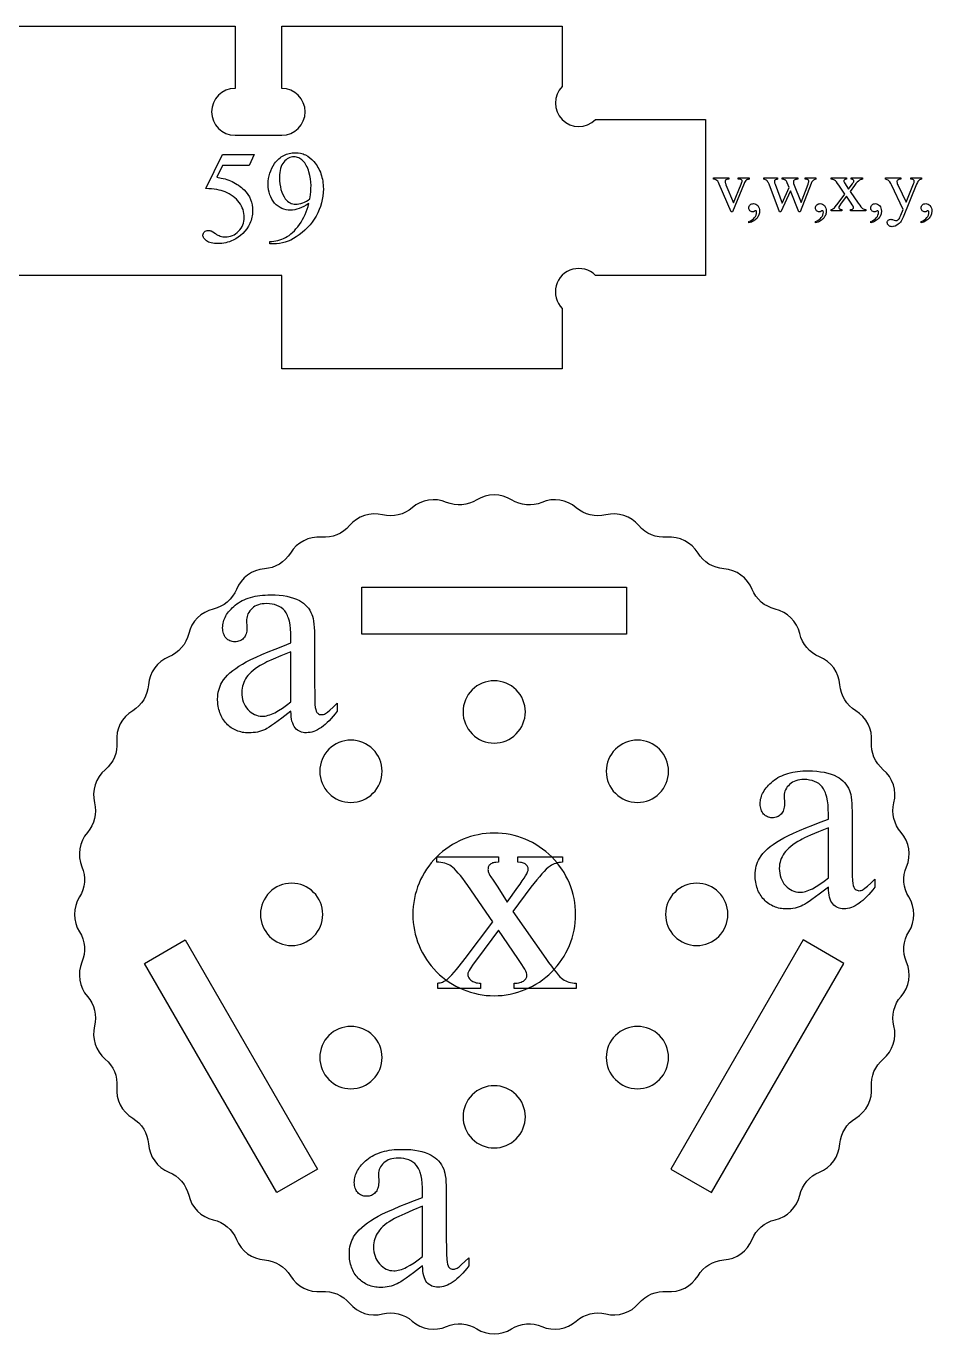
# Model space of a CAD drawing. Extents: x 7 to 905, y -397 to 592.
# Drawn here: x 325.5 to 418.5, y 12.1 to 146.5 of the extents above; entities that cross this region are included whole.
import ezdxf

# ---------------------------------------------------------------- set-up
doc = ezdxf.new("R2010")
doc.units = 0
doc.header["$MEASUREMENT"] = 0
for name, color, linetype in [('EXT', 1, 'CONTINUOUS'), ('INT', 5, 'CONTINUOUS'), ('TEXT', 18, 'CONTINUOUS')]:
    doc.layers.add(name, color=color, linetype=linetype)

msp = doc.modelspace()

# ---------------------------------------------------------------- linework, layer by layer
at = {"layer": 'EXT'}
msp.add_lwpolyline([(311.75, 146.45), (346.95, 146.45), (346.95, 140.05, 1), (346.95, 135.25), (351.75, 135.25, 1), (351.75, 140.05), (351.75, 146.45), (380.55, 146.45), (380.55, 140.25, 1), (383.95, 136.85), (395.27, 136.85), (395.27, 120.85), (383.95, 120.85, 1), (380.55, 117.46), (380.55, 111.25), (351.75, 111.25), (351.75, 120.85), (306.95, 120.85)], format="xyb", dxfattribs=at)
msp.add_lwpolyline([(331.23, 50.3, 0.286149), (331.79, 46.77, -0.244114), (332.52, 43.74, 0.286149), (333.62, 40.34, -0.244114), (334.81, 37.46, 0.286149), (336.44, 34.27, -0.244114), (338.06, 31.62, 0.286149), (340.17, 28.72, -0.244114), (342.19, 26.35, 0.286149), (344.72, 23.82, -0.244114), (347.09, 21.8, 0.286149), (349.98, 19.7, -0.244114), (352.64, 18.07, 0.286149), (355.83, 16.45, -0.244114), (358.7, 15.25, 0.286149), (362.11, 14.15, -0.244114), (365.14, 13.42, 0.286149), (368.67, 12.86, -0.244114), (371.77, 12.62, 0.286149), (375.35, 12.62, -0.244114), (378.46, 12.86, 0.286149), (381.99, 13.42, -0.244114), (385.02, 14.15, 0.286149), (388.42, 15.25, -0.244114), (391.3, 16.45, 0.286149), (394.49, 18.07, -0.244114), (397.14, 19.7, 0.286149), (400.04, 21.8, -0.244114), (402.41, 23.82, 0.286149), (404.94, 26.35, -0.244114), (406.96, 28.72, 0.286149), (409.06, 31.62, -0.244114), (410.69, 34.27, 0.286149), (412.31, 37.46, -0.244114), (413.51, 40.34, 0.286149), (414.61, 43.74, -0.244114), (415.34, 46.77, 0.286149), (415.9, 50.3, -0.244114), (416.14, 53.41, 0.286149), (416.14, 56.99, -0.244114), (415.9, 60.09, 0.286149), (415.34, 63.62, -0.244114), (414.61, 66.65, 0.286149), (413.51, 70.06, -0.244114), (412.31, 72.93, 0.286149), (410.69, 76.12, -0.244114), (409.06, 78.78, 0.286149), (406.96, 81.67, -0.244114), (404.94, 84.04, 0.286149), (402.41, 86.57, -0.244114), (400.04, 88.59, 0.286149), (397.14, 90.7, -0.244114), (394.49, 92.32, 0.286149), (391.3, 93.95, -0.244114), (388.42, 95.14, 0.286149), (385.02, 96.24, -0.244114), (381.99, 96.97, 0.286149), (378.46, 97.53, -0.244114), (375.35, 97.78, 0.286149), (371.77, 97.78, -0.244114), (368.67, 97.53, 0.286149), (365.14, 96.97, -0.244114), (362.11, 96.24, 0.286149), (358.7, 95.14, -0.244114), (355.83, 93.95, 0.286149), (352.64, 92.32, -0.244114), (349.98, 90.7, 0.286149), (347.09, 88.59, -0.244114), (344.72, 86.57, 0.286149), (342.19, 84.04, -0.244114), (340.17, 81.67, 0.286149), (338.06, 78.78, -0.244114), (336.44, 76.12, 0.286149), (334.81, 72.93, -0.244114), (333.62, 70.06, 0.286149), (332.52, 66.65, -0.244114), (331.79, 63.62, 0.286149), (331.23, 60.09, -0.244114), (330.98, 56.99, 0.286149), (330.98, 53.41, -0.244114)], format="xyb", close=True, dxfattribs=at)
at = {"layer": 'INT'}
for points in [[(359.96, 84), (359.96, 88.8), (387.16, 88.8), (387.16, 84)], [(351.26, 26.62), (337.66, 50.17), (341.82, 52.57), (355.42, 29.02)], [(395.86, 26.62), (409.46, 50.17), (405.3, 52.57), (391.7, 29.02)]]:
    msp.add_lwpolyline(points, close=True, dxfattribs=at)
for points in [[(373.56, 79.2, 0.414214), (370.36, 76, 0.414214), (373.56, 72.8, 0.414214), (376.76, 76, 0.414214)], [(358.85, 73.1, 0.414214), (355.65, 69.9, 0.414214), (358.85, 66.7, 0.414214), (362.05, 69.9, 0.414214)], [(388.27, 73.1, 0.414214), (385.07, 69.9, 0.414214), (388.27, 66.7, 0.414214), (391.47, 69.9, 0.414214)], [(373.56, 63.55, 0.414214), (365.21, 55.2, 0.414214), (373.56, 46.84, 0.414214), (381.92, 55.2, 0.414214)], [(352.76, 58.4, 0.414214), (349.56, 55.2, 0.414214), (352.76, 52, 0.414214), (355.96, 55.2, 0.414214)], [(394.36, 58.4, 0.414214), (391.16, 55.2, 0.414214), (394.36, 52, 0.414214), (397.56, 55.2, 0.414214)], [(358.85, 43.69, 0.414214), (355.65, 40.49, 0.414214), (358.85, 37.29, 0.414214), (362.05, 40.49, 0.414214)], [(388.27, 43.69, 0.414214), (385.07, 40.49, 0.414214), (388.27, 37.29, 0.414214), (391.47, 40.49, 0.414214)], [(373.56, 37.6, 0.414214), (370.36, 34.4, 0.414214), (373.56, 31.2, 0.414214), (376.76, 34.4, 0.414214)]]:
    msp.add_lwpolyline(points, format="xyb", close=True, dxfattribs=at)
at = {"layer": 'TEXT'}
for points in [[(348.91, 133.27), (348.39, 132.14), (345.68, 132.14), (345.09, 130.93), (345.52, 130.85), (345.93, 130.75), (346.12, 130.69), (346.31, 130.63), (346.49, 130.55), (346.67, 130.48), (346.84, 130.39), (347.01, 130.3), (347.17, 130.2), (347.32, 130.1), (347.47, 129.99), (347.61, 129.87), (347.75, 129.75), (347.88, 129.62), (348.09, 129.39), (348.27, 129.15), (348.42, 128.9), (348.54, 128.64), (348.64, 128.37), (348.71, 128.09), (348.75, 127.8), (348.76, 127.5), (348.76, 127.32), (348.74, 127.15), (348.72, 126.98), (348.69, 126.82), (348.65, 126.65), (348.6, 126.49), (348.54, 126.34), (348.47, 126.19), (348.32, 125.9), (348.15, 125.63), (347.96, 125.38), (347.75, 125.16), (347.52, 124.96), (347.28, 124.77), (347.03, 124.61), (346.77, 124.47), (346.58, 124.39), (346.39, 124.31), (346.19, 124.25), (346, 124.2), (345.8, 124.16), (345.6, 124.13), (345.41, 124.11), (345.21, 124.11), (345.01, 124.11), (344.83, 124.13), (344.66, 124.15), (344.51, 124.18), (344.37, 124.22), (344.24, 124.26), (344.13, 124.32), (344.03, 124.38), (343.94, 124.45), (343.87, 124.53), (343.8, 124.6), (343.75, 124.67), (343.71, 124.75), (343.68, 124.83), (343.66, 124.91), (343.66, 124.99), (343.67, 125.08), (343.7, 125.17), (343.74, 125.25), (343.81, 125.32), (343.89, 125.38), (343.98, 125.43), (344.09, 125.45), (344.2, 125.46), (344.36, 125.45), (344.43, 125.43), (344.5, 125.41), (344.67, 125.32), (344.94, 125.14), (345.06, 125.06), (345.19, 124.99), (345.31, 124.93), (345.44, 124.88), (345.57, 124.84), (345.69, 124.81), (345.82, 124.8), (345.95, 124.79), (346.14, 124.8), (346.32, 124.83), (346.5, 124.87), (346.68, 124.94), (346.85, 125.02), (347.01, 125.12), (347.16, 125.24), (347.31, 125.38), (347.45, 125.53), (347.57, 125.69), (347.67, 125.86), (347.75, 126.03), (347.82, 126.21), (347.86, 126.4), (347.89, 126.6), (347.9, 126.81), (347.89, 127.01), (347.87, 127.21), (347.83, 127.41), (347.77, 127.6), (347.69, 127.79), (347.6, 127.97), (347.5, 128.15), (347.38, 128.33), (347.24, 128.5), (347.09, 128.67), (346.93, 128.82), (346.75, 128.96), (346.56, 129.09), (346.36, 129.21), (346.15, 129.32), (345.93, 129.43), (345.74, 129.5), (345.53, 129.56), (345.31, 129.61), (345.07, 129.66), (344.82, 129.7), (344.55, 129.73), (344.26, 129.75), (343.96, 129.77), (345.68, 133.27)], [(350.52, 124.08), (350.52, 124.33), (350.74, 124.34), (350.95, 124.36), (351.15, 124.39), (351.35, 124.43), (351.55, 124.49), (351.75, 124.56), (351.94, 124.64), (352.13, 124.73), (352.31, 124.84), (352.5, 124.96), (352.68, 125.1), (352.86, 125.26), (353.04, 125.44), (353.21, 125.64), (353.39, 125.85), (353.56, 126.09), (353.73, 126.33), (353.89, 126.58), (354.03, 126.84), (354.15, 127.1), (354.27, 127.37), (354.37, 127.65), (354.46, 127.93), (354.53, 128.22), (354.27, 128.06), (354.02, 127.92), (353.78, 127.81), (353.54, 127.71), (353.31, 127.64), (353.08, 127.59), (352.86, 127.56), (352.65, 127.55), (352.41, 127.56), (352.19, 127.59), (351.97, 127.65), (351.76, 127.73), (351.57, 127.83), (351.37, 127.96), (351.19, 128.11), (351.02, 128.28), (350.86, 128.47), (350.72, 128.68), (350.61, 128.9), (350.51, 129.13), (350.44, 129.38), (350.38, 129.65), (350.35, 129.93), (350.34, 130.23), (350.35, 130.52), (350.38, 130.8), (350.44, 131.08), (350.51, 131.34), (350.61, 131.6), (350.72, 131.85), (350.86, 132.1), (351.02, 132.33), (351.12, 132.47), (351.23, 132.6), (351.34, 132.71), (351.46, 132.82), (351.58, 132.92), (351.7, 133.02), (351.83, 133.1), (351.96, 133.17), (352.1, 133.24), (352.23, 133.3), (352.38, 133.34), (352.52, 133.38), (352.67, 133.41), (352.83, 133.44), (352.99, 133.45), (353.15, 133.45), (353.42, 133.44), (353.68, 133.4), (353.81, 133.36), (353.94, 133.33), (354.06, 133.28), (354.18, 133.22), (354.41, 133.1), (354.63, 132.94), (354.85, 132.75), (355.05, 132.54), (355.17, 132.39), (355.28, 132.25), (355.38, 132.09), (355.47, 131.94), (355.56, 131.78), (355.64, 131.61), (355.71, 131.44), (355.77, 131.27), (355.83, 131.09), (355.88, 130.91), (355.92, 130.73), (355.96, 130.54), (355.98, 130.34), (356, 130.15), (356.01, 129.94), (356.02, 129.74), (356.01, 129.37), (355.97, 129), (355.91, 128.64), (355.83, 128.29), (355.73, 127.94), (355.6, 127.6), (355.45, 127.27), (355.28, 126.94), (355.09, 126.62), (354.88, 126.32), (354.65, 126.03), (354.4, 125.75), (354.13, 125.49), (353.85, 125.24), (353.55, 125.01), (353.23, 124.79), (352.96, 124.62), (352.68, 124.48), (352.4, 124.36), (352.11, 124.26), (351.82, 124.18), (351.52, 124.13), (351.21, 124.09), (350.9, 124.08)], [(354.64, 128.71), (354.69, 129.12), (354.73, 129.48), (354.75, 129.81), (354.76, 130.09), (354.74, 130.42), (354.7, 130.76), (354.63, 131.11), (354.54, 131.48), (354.48, 131.66), (354.42, 131.83), (354.35, 131.99), (354.27, 132.14), (354.19, 132.28), (354.11, 132.4), (354.01, 132.52), (353.92, 132.62), (353.81, 132.72), (353.71, 132.8), (353.6, 132.87), (353.49, 132.92), (353.37, 132.97), (353.25, 133), (353.13, 133.02), (353, 133.02), (352.86, 133.01), (352.72, 132.99), (352.58, 132.95), (352.45, 132.89), (352.32, 132.82), (352.2, 132.72), (352.08, 132.62), (351.97, 132.49), (351.86, 132.35), (351.77, 132.19), (351.7, 132.02), (351.63, 131.83), (351.59, 131.63), (351.55, 131.4), (351.53, 131.17), (351.52, 130.91), (351.53, 130.57), (351.56, 130.25), (351.61, 129.95), (351.67, 129.66), (351.75, 129.4), (351.86, 129.15), (351.98, 128.93), (352.11, 128.72), (352.23, 128.59), (352.34, 128.47), (352.47, 128.37), (352.6, 128.29), (352.73, 128.23), (352.87, 128.19), (353.02, 128.16), (353.18, 128.15), (353.34, 128.16), (353.51, 128.19), (353.7, 128.23), (353.9, 128.3), (354.1, 128.38), (354.29, 128.47), (354.47, 128.58)], [(396.08, 130.86), (397.67, 130.86), (397.67, 130.72), (397.57, 130.72), (397.5, 130.72), (397.44, 130.71), (397.39, 130.68), (397.35, 130.65), (397.32, 130.62), (397.29, 130.57), (397.28, 130.52), (397.28, 130.47), (397.28, 130.4), (397.3, 130.32), (397.35, 130.16), (398.14, 128.29), (398.93, 130.23), (398.99, 130.41), (399.01, 130.48), (399.01, 130.54), (399.01, 130.59), (398.98, 130.63), (398.94, 130.67), (398.88, 130.7), (398.78, 130.72), (398.63, 130.72), (398.63, 130.86), (399.73, 130.86), (399.73, 130.72), (399.64, 130.71), (399.57, 130.7), (399.51, 130.67), (399.46, 130.65), (399.4, 130.58), (399.34, 130.5), (399.28, 130.4), (399.23, 130.28), (398.03, 127.38), (397.88, 127.38), (396.67, 130.23), (396.6, 130.4), (396.52, 130.52), (396.44, 130.6), (396.33, 130.66), (396.24, 130.69), (396.08, 130.72)], [(401.24, 130.86), (402.66, 130.86), (402.66, 130.72), (402.57, 130.71), (402.5, 130.7), (402.44, 130.68), (402.4, 130.65), (402.38, 130.62), (402.36, 130.59), (402.35, 130.54), (402.34, 130.5), (402.36, 130.37), (402.4, 130.22), (403.13, 128.28), (403.85, 129.86), (403.66, 130.36), (403.61, 130.46), (403.56, 130.54), (403.5, 130.61), (403.43, 130.66), (403.38, 130.68), (403.31, 130.7), (403.13, 130.72), (403.13, 130.86), (404.74, 130.86), (404.74, 130.72), (404.61, 130.71), (404.51, 130.69), (404.42, 130.67), (404.36, 130.63), (404.33, 130.59), (404.3, 130.55), (404.29, 130.5), (404.29, 130.44), (404.29, 130.37), (404.31, 130.29), (405.08, 128.35), (405.79, 130.22), (405.85, 130.4), (405.86, 130.47), (405.87, 130.54), (405.86, 130.57), (405.85, 130.6), (405.83, 130.63), (405.8, 130.66), (405.75, 130.69), (405.69, 130.7), (405.61, 130.72), (405.51, 130.72), (405.51, 130.86), (406.58, 130.86), (406.58, 130.72), (406.5, 130.71), (406.43, 130.68), (406.36, 130.64), (406.3, 130.59), (406.24, 130.53), (406.19, 130.46), (406.15, 130.38), (406.11, 130.29), (404.98, 127.38), (404.83, 127.38), (403.98, 129.54), (403, 127.38), (402.86, 127.38), (401.78, 130.22), (401.72, 130.34), (401.67, 130.44), (401.62, 130.52), (401.57, 130.58), (401.51, 130.63), (401.43, 130.66), (401.35, 130.7), (401.24, 130.72)], [(408.15, 130.86), (409.74, 130.86), (409.74, 130.72), (409.67, 130.72), (409.61, 130.71), (409.56, 130.69), (409.52, 130.67), (409.5, 130.64), (409.48, 130.61), (409.47, 130.58), (409.46, 130.54), (409.47, 130.49), (409.49, 130.42), (409.53, 130.35), (409.59, 130.26), (409.71, 130.08), (409.95, 129.7), (410.23, 130.08), (410.35, 130.24), (410.43, 130.38), (410.48, 130.47), (410.49, 130.54), (410.49, 130.58), (410.48, 130.61), (410.46, 130.64), (410.43, 130.67), (410.4, 130.69), (410.35, 130.71), (410.29, 130.72), (410.23, 130.72), (410.23, 130.86), (411.37, 130.86), (411.37, 130.72), (411.28, 130.71), (411.2, 130.69), (411.13, 130.66), (411.06, 130.62), (410.96, 130.54), (410.84, 130.43), (410.71, 130.27), (410.56, 130.08), (410.1, 129.46), (410.94, 128.25), (411.09, 128.05), (411.21, 127.9), (411.31, 127.78), (411.39, 127.72), (411.46, 127.68), (411.54, 127.65), (411.63, 127.63), (411.73, 127.62), (411.73, 127.48), (410.14, 127.48), (410.14, 127.62), (410.22, 127.62), (410.28, 127.63), (410.34, 127.66), (410.4, 127.69), (410.43, 127.72), (410.45, 127.75), (410.46, 127.79), (410.47, 127.83), (410.45, 127.88), (410.41, 127.97), (410.33, 128.1), (410.23, 128.25), (409.74, 128.98), (409.19, 128.25), (409.01, 127.99), (408.96, 127.9), (408.94, 127.86), (408.95, 127.81), (408.96, 127.77), (408.99, 127.73), (409.03, 127.69), (409.07, 127.66), (409.13, 127.64), (409.2, 127.62), (409.27, 127.62), (409.27, 127.48), (408.17, 127.48), (408.17, 127.62), (408.24, 127.63), (408.3, 127.65), (408.35, 127.67), (408.4, 127.71), (408.49, 127.78), (408.59, 127.9), (408.88, 128.25), (409.58, 129.19), (408.94, 130.12), (408.81, 130.3), (408.7, 130.45), (408.6, 130.55), (408.52, 130.62), (408.44, 130.67), (408.35, 130.7), (408.25, 130.72), (408.15, 130.72)], [(413.75, 130.86), (415.33, 130.86), (415.33, 130.72), (415.25, 130.72), (415.17, 130.72), (415.11, 130.71), (415.05, 130.68), (415, 130.65), (414.97, 130.61), (414.94, 130.57), (414.92, 130.52), (414.92, 130.47), (414.93, 130.39), (414.95, 130.3), (414.99, 130.2), (415.04, 130.07), (415.86, 128.37), (416.62, 130.24), (416.67, 130.39), (416.68, 130.46), (416.68, 130.54), (416.68, 130.59), (416.66, 130.64), (416.62, 130.67), (416.56, 130.7), (416.48, 130.72), (416.34, 130.72), (416.34, 130.86), (417.44, 130.86), (417.44, 130.72), (417.32, 130.7), (417.23, 130.66), (417.15, 130.6), (417.07, 130.5), (417.02, 130.4), (416.94, 130.22), (415.57, 126.84), (415.46, 126.61), (415.34, 126.41), (415.27, 126.33), (415.2, 126.24), (415.13, 126.17), (415.05, 126.1), (414.89, 125.99), (414.73, 125.92), (414.58, 125.87), (414.5, 125.86), (414.43, 125.85), (414.32, 125.86), (414.23, 125.88), (414.14, 125.92), (414.07, 125.98), (414.01, 126.04), (413.96, 126.11), (413.94, 126.19), (413.93, 126.27), (413.93, 126.34), (413.95, 126.41), (413.98, 126.46), (414.03, 126.51), (414.08, 126.56), (414.15, 126.59), (414.22, 126.6), (414.31, 126.61), (414.37, 126.6), (414.45, 126.59), (414.64, 126.53), (414.76, 126.49), (414.82, 126.47), (414.88, 126.48), (414.94, 126.5), (415, 126.54), (415.07, 126.59), (415.13, 126.66), (415.2, 126.75), (415.26, 126.88), (415.33, 127.03), (415.57, 127.62), (414.36, 130.16), (414.28, 130.29), (414.18, 130.45), (414.09, 130.56), (414.03, 130.62), (413.92, 130.68), (413.75, 130.72)], [(399.71, 126.23), (399.71, 126.39), (399.89, 126.46), (400.05, 126.55), (400.19, 126.65), (400.3, 126.78), (400.39, 126.91), (400.46, 127.05), (400.5, 127.19), (400.51, 127.34), (400.5, 127.4), (400.48, 127.45), (400.45, 127.48), (400.42, 127.49), (400.36, 127.47), (400.25, 127.41), (400.18, 127.39), (400.11, 127.38), (400.02, 127.39), (399.95, 127.41), (399.88, 127.44), (399.82, 127.49), (399.77, 127.54), (399.74, 127.61), (399.72, 127.69), (399.71, 127.78), (399.72, 127.87), (399.75, 127.95), (399.79, 128.02), (399.85, 128.09), (399.92, 128.15), (400, 128.19), (400.09, 128.21), (400.19, 128.22), (400.31, 128.21), (400.42, 128.17), (400.52, 128.1), (400.62, 128.01), (400.7, 127.89), (400.76, 127.76), (400.8, 127.61), (400.81, 127.45), (400.81, 127.35), (400.8, 127.26), (400.77, 127.17), (400.75, 127.08), (400.71, 126.99), (400.66, 126.91), (400.61, 126.82), (400.55, 126.74), (400.48, 126.66), (400.4, 126.59), (400.31, 126.51), (400.21, 126.45), (400.1, 126.39), (399.98, 126.33)], [(406.56, 126.23), (406.56, 126.39), (406.74, 126.46), (406.9, 126.55), (407.04, 126.65), (407.15, 126.78), (407.24, 126.91), (407.31, 127.05), (407.35, 127.19), (407.36, 127.34), (407.35, 127.4), (407.33, 127.45), (407.3, 127.48), (407.28, 127.49), (407.21, 127.47), (407.1, 127.41), (407.03, 127.39), (406.96, 127.38), (406.87, 127.39), (406.8, 127.41), (406.73, 127.44), (406.67, 127.49), (406.62, 127.54), (406.59, 127.61), (406.57, 127.69), (406.56, 127.78), (406.57, 127.87), (406.6, 127.95), (406.64, 128.02), (406.7, 128.09), (406.78, 128.15), (406.86, 128.19), (406.94, 128.21), (407.04, 128.22), (407.16, 128.21), (407.27, 128.17), (407.37, 128.1), (407.47, 128.01), (407.56, 127.89), (407.62, 127.76), (407.65, 127.61), (407.66, 127.45), (407.66, 127.35), (407.65, 127.26), (407.63, 127.17), (407.6, 127.08), (407.56, 126.99), (407.51, 126.91), (407.46, 126.82), (407.4, 126.74), (407.33, 126.66), (407.25, 126.59), (407.16, 126.51), (407.06, 126.45), (406.95, 126.39), (406.83, 126.33)], [(412.23, 126.23), (412.23, 126.39), (412.41, 126.46), (412.56, 126.55), (412.7, 126.65), (412.82, 126.78), (412.91, 126.91), (412.97, 127.05), (413.01, 127.19), (413.02, 127.34), (413.02, 127.4), (412.99, 127.45), (412.97, 127.48), (412.94, 127.49), (412.87, 127.47), (412.76, 127.41), (412.69, 127.39), (412.62, 127.38), (412.54, 127.39), (412.46, 127.41), (412.39, 127.44), (412.33, 127.49), (412.29, 127.54), (412.25, 127.61), (412.23, 127.69), (412.23, 127.78), (412.24, 127.87), (412.26, 127.95), (412.31, 128.02), (412.37, 128.09), (412.44, 128.15), (412.52, 128.19), (412.61, 128.21), (412.7, 128.22), (412.82, 128.21), (412.93, 128.17), (413.04, 128.1), (413.14, 128.01), (413.22, 127.89), (413.28, 127.76), (413.31, 127.61), (413.33, 127.45), (413.32, 127.35), (413.31, 127.26), (413.29, 127.17), (413.26, 127.08), (413.22, 126.99), (413.18, 126.91), (413.12, 126.82), (413.06, 126.74), (412.99, 126.66), (412.91, 126.59), (412.82, 126.51), (412.72, 126.45), (412.61, 126.39), (412.49, 126.33)], [(417.4, 126.23), (417.4, 126.39), (417.58, 126.46), (417.74, 126.55), (417.87, 126.65), (417.99, 126.78), (418.08, 126.91), (418.15, 127.05), (418.18, 127.19), (418.2, 127.34), (418.19, 127.4), (418.16, 127.45), (418.14, 127.48), (418.11, 127.49), (418.05, 127.47), (417.94, 127.41), (417.87, 127.39), (417.8, 127.38), (417.71, 127.39), (417.63, 127.41), (417.57, 127.44), (417.51, 127.49), (417.46, 127.54), (417.43, 127.61), (417.41, 127.69), (417.4, 127.78), (417.41, 127.87), (417.44, 127.95), (417.48, 128.02), (417.54, 128.09), (417.61, 128.15), (417.69, 128.19), (417.78, 128.21), (417.88, 128.22), (418, 128.21), (418.11, 128.17), (418.21, 128.1), (418.31, 128.01), (418.39, 127.89), (418.45, 127.76), (418.49, 127.61), (418.5, 127.45), (418.5, 127.35), (418.48, 127.26), (418.46, 127.17), (418.43, 127.08), (418.4, 126.99), (418.35, 126.91), (418.3, 126.82), (418.24, 126.74), (418.17, 126.66), (418.09, 126.59), (418, 126.51), (417.9, 126.45), (417.79, 126.39), (417.67, 126.33)], [(352.69, 76.07), (351.74, 75.35), (350.99, 74.8), (350.69, 74.59), (350.44, 74.42), (350.23, 74.29), (350.08, 74.21), (349.88, 74.12), (349.67, 74.05), (349.46, 73.99), (349.25, 73.93), (349.04, 73.89), (348.82, 73.87), (348.6, 73.85), (348.38, 73.84), (348.21, 73.85), (348.04, 73.86), (347.87, 73.88), (347.71, 73.9), (347.55, 73.94), (347.4, 73.98), (347.25, 74.03), (347.1, 74.08), (346.96, 74.15), (346.82, 74.22), (346.69, 74.3), (346.56, 74.38), (346.43, 74.48), (346.31, 74.58), (346.19, 74.68), (346.07, 74.8), (345.96, 74.92), (345.86, 75.05), (345.76, 75.18), (345.67, 75.32), (345.59, 75.46), (345.52, 75.6), (345.45, 75.76), (345.39, 75.91), (345.34, 76.07), (345.29, 76.24), (345.25, 76.4), (345.22, 76.58), (345.2, 76.76), (345.18, 76.94), (345.16, 77.32), (345.17, 77.57), (345.19, 77.8), (345.23, 78.03), (345.28, 78.24), (345.34, 78.45), (345.41, 78.66), (345.5, 78.85), (345.61, 79.03), (345.77, 79.28), (345.97, 79.53), (346.19, 79.77), (346.43, 80.01), (346.71, 80.24), (347.02, 80.47), (347.35, 80.7), (347.71, 80.92), (348.11, 81.15), (348.58, 81.39), (349.11, 81.64), (349.7, 81.9), (350.36, 82.18), (351.07, 82.46), (351.85, 82.76), (352.69, 83.08), (352.69, 83.61), (352.68, 84.09), (352.65, 84.54), (352.6, 84.94), (352.53, 85.31), (352.44, 85.64), (352.38, 85.78), (352.33, 85.92), (352.26, 86.05), (352.2, 86.17), (352.12, 86.28), (352.05, 86.38), (351.88, 86.56), (351.69, 86.71), (351.48, 86.84), (351.26, 86.94), (351.02, 87.03), (350.76, 87.08), (350.48, 87.12), (350.18, 87.13), (349.95, 87.12), (349.74, 87.1), (349.54, 87.06), (349.35, 87.01), (349.17, 86.94), (349, 86.85), (348.85, 86.75), (348.7, 86.63), (348.57, 86.5), (348.46, 86.37), (348.36, 86.23), (348.28, 86.09), (348.22, 85.95), (348.18, 85.79), (348.15, 85.64), (348.14, 85.48), (348.17, 84.62), (348.17, 84.46), (348.15, 84.3), (348.12, 84.16), (348.09, 84.02), (348.04, 83.9), (347.98, 83.78), (347.91, 83.67), (347.83, 83.58), (347.74, 83.49), (347.64, 83.42), (347.54, 83.35), (347.43, 83.3), (347.31, 83.26), (347.19, 83.23), (347.06, 83.21), (346.92, 83.21), (346.79, 83.21), (346.66, 83.23), (346.54, 83.26), (346.42, 83.3), (346.32, 83.36), (346.21, 83.42), (346.12, 83.5), (346.03, 83.59), (345.95, 83.69), (345.88, 83.8), (345.82, 83.92), (345.77, 84.04), (345.73, 84.18), (345.7, 84.32), (345.69, 84.48), (345.68, 84.64), (345.69, 84.8), (345.7, 84.95), (345.73, 85.11), (345.76, 85.26), (345.81, 85.41), (345.86, 85.56), (345.93, 85.71), (346.01, 85.86), (346.09, 86), (346.19, 86.14), (346.29, 86.29), (346.41, 86.43), (346.54, 86.56), (346.67, 86.7), (346.82, 86.84), (346.98, 86.97), (347.15, 87.1), (347.32, 87.22), (347.5, 87.33), (347.69, 87.43), (347.89, 87.53), (348.1, 87.62), (348.31, 87.69), (348.54, 87.77), (348.77, 87.83), (349.01, 87.88), (349.26, 87.93), (349.51, 87.96), (349.78, 87.99), (350.05, 88.01), (350.33, 88.03), (350.62, 88.03), (351.06, 88.02), (351.48, 87.99), (351.88, 87.95), (352.26, 87.88), (352.62, 87.79), (352.96, 87.69), (353.27, 87.57), (353.57, 87.43), (353.78, 87.3), (353.98, 87.17), (354.16, 87.01), (354.33, 86.84), (354.48, 86.65), (354.62, 86.45), (354.74, 86.23), (354.85, 86), (354.92, 85.82), (354.97, 85.6), (355.02, 85.33), (355.05, 85.03), (355.08, 84.68), (355.1, 84.3), (355.12, 83.87), (355.12, 83.4), (355.12, 78.81), (355.13, 77.94), (355.14, 77.25), (355.16, 76.76), (355.19, 76.45), (355.24, 76.25), (355.29, 76.08), (355.36, 75.95), (355.4, 75.9), (355.44, 75.86), (355.53, 75.8), (355.62, 75.75), (355.72, 75.72), (355.83, 75.72), (355.94, 75.72), (356.05, 75.74), (356.15, 75.77), (356.24, 75.82), (356.43, 75.96), (356.69, 76.18), (357.03, 76.5), (357.44, 76.9), (357.44, 76.07), (357.23, 75.8), (357.03, 75.55), (356.82, 75.32), (356.62, 75.1), (356.42, 74.9), (356.22, 74.72), (356.02, 74.56), (355.82, 74.41), (355.62, 74.28), (355.43, 74.17), (355.23, 74.07), (355.04, 74), (354.85, 73.93), (354.66, 73.89), (354.47, 73.87), (354.28, 73.86), (354.1, 73.86), (353.94, 73.89), (353.78, 73.93), (353.63, 73.98), (353.49, 74.05), (353.36, 74.14), (353.24, 74.24), (353.13, 74.36), (353.03, 74.49), (352.94, 74.65), (352.87, 74.83), (352.8, 75.04), (352.76, 75.26), (352.72, 75.51), (352.7, 75.78)], [(352.69, 77.03), (352.69, 82.18), (351.67, 81.77), (350.85, 81.42), (350.23, 81.14), (350, 81.02), (349.81, 80.92), (349.53, 80.76), (349.27, 80.59), (349.03, 80.43), (348.81, 80.26), (348.61, 80.09), (348.44, 79.92), (348.28, 79.74), (348.14, 79.56), (348.03, 79.39), (347.92, 79.2), (347.84, 79.02), (347.77, 78.82), (347.71, 78.63), (347.67, 78.43), (347.65, 78.22), (347.64, 78.02), (347.65, 77.76), (347.68, 77.51), (347.73, 77.27), (347.8, 77.04), (347.89, 76.83), (348, 76.63), (348.13, 76.43), (348.28, 76.25), (348.44, 76.09), (348.61, 75.95), (348.78, 75.83), (348.96, 75.73), (349.14, 75.65), (349.34, 75.6), (349.53, 75.56), (349.74, 75.55), (349.88, 75.56), (350.03, 75.58), (350.18, 75.6), (350.34, 75.65), (350.51, 75.7), (350.68, 75.76), (350.85, 75.84), (351.03, 75.92), (351.41, 76.13), (351.82, 76.38), (352.24, 76.68)], [(407.88, 57.99), (406.94, 57.27), (406.19, 56.72), (405.89, 56.51), (405.63, 56.34), (405.43, 56.21), (405.27, 56.13), (405.07, 56.04), (404.87, 55.97), (404.66, 55.9), (404.45, 55.85), (404.24, 55.81), (404.02, 55.78), (403.8, 55.77), (403.58, 55.76), (403.4, 55.76), (403.23, 55.78), (403.07, 55.79), (402.91, 55.82), (402.75, 55.85), (402.59, 55.9), (402.44, 55.94), (402.3, 56), (402.16, 56.06), (402.02, 56.14), (401.88, 56.21), (401.75, 56.3), (401.62, 56.39), (401.5, 56.49), (401.38, 56.6), (401.27, 56.72), (401.16, 56.84), (401.05, 56.97), (400.96, 57.1), (400.87, 57.24), (400.79, 57.38), (400.71, 57.52), (400.65, 57.67), (400.59, 57.83), (400.53, 57.99), (400.49, 58.15), (400.45, 58.32), (400.42, 58.5), (400.39, 58.68), (400.37, 58.86), (400.36, 59.24), (400.37, 59.48), (400.39, 59.72), (400.42, 59.95), (400.47, 60.16), (400.53, 60.37), (400.61, 60.57), (400.7, 60.77), (400.8, 60.95), (400.97, 61.2), (401.16, 61.45), (401.38, 61.69), (401.63, 61.93), (401.91, 62.16), (402.21, 62.39), (402.54, 62.62), (402.9, 62.84), (403.31, 63.07), (403.78, 63.31), (404.31, 63.56), (404.9, 63.82), (405.55, 64.1), (406.27, 64.38), (407.04, 64.68), (407.88, 64.99), (407.88, 65.52), (407.87, 66.01), (407.84, 66.46), (407.79, 66.86), (407.72, 67.23), (407.63, 67.56), (407.58, 67.7), (407.52, 67.84), (407.46, 67.97), (407.39, 68.09), (407.32, 68.2), (407.24, 68.3), (407.07, 68.47), (406.88, 68.63), (406.68, 68.76), (406.45, 68.86), (406.21, 68.94), (405.95, 69), (405.67, 69.04), (405.38, 69.05), (405.15, 69.04), (404.93, 69.02), (404.73, 68.98), (404.54, 68.92), (404.36, 68.85), (404.2, 68.77), (404.04, 68.67), (403.9, 68.55), (403.77, 68.42), (403.65, 68.29), (403.56, 68.15), (403.48, 68.01), (403.42, 67.86), (403.37, 67.71), (403.35, 67.56), (403.34, 67.4), (403.37, 66.54), (403.36, 66.38), (403.35, 66.22), (403.32, 66.08), (403.28, 65.94), (403.23, 65.82), (403.17, 65.7), (403.1, 65.59), (403.02, 65.5), (402.93, 65.41), (402.84, 65.33), (402.73, 65.27), (402.62, 65.22), (402.51, 65.18), (402.38, 65.15), (402.25, 65.13), (402.12, 65.13), (401.98, 65.13), (401.86, 65.15), (401.73, 65.18), (401.62, 65.22), (401.51, 65.28), (401.41, 65.34), (401.31, 65.42), (401.22, 65.51), (401.14, 65.61), (401.07, 65.72), (401.01, 65.84), (400.96, 65.96), (400.93, 66.1), (400.9, 66.24), (400.88, 66.4), (400.88, 66.56), (400.88, 66.72), (400.9, 66.87), (400.92, 67.03), (400.96, 67.18), (401, 67.33), (401.06, 67.48), (401.12, 67.63), (401.2, 67.77), (401.29, 67.92), (401.38, 68.06), (401.49, 68.2), (401.61, 68.34), (401.73, 68.48), (401.87, 68.62), (402.02, 68.75), (402.17, 68.89), (402.34, 69.02), (402.52, 69.14), (402.7, 69.25), (402.89, 69.35), (403.09, 69.45), (403.3, 69.53), (403.51, 69.61), (403.73, 69.68), (403.97, 69.75), (404.21, 69.8), (404.45, 69.85), (404.71, 69.88), (404.97, 69.91), (405.25, 69.93), (405.53, 69.95), (405.82, 69.95), (406.26, 69.94), (406.68, 69.91), (407.08, 69.86), (407.45, 69.8), (407.81, 69.71), (408.15, 69.61), (408.47, 69.49), (408.77, 69.34), (408.98, 69.22), (409.17, 69.08), (409.36, 68.93), (409.52, 68.76), (409.68, 68.57), (409.82, 68.37), (409.94, 68.15), (410.05, 67.91), (410.11, 67.73), (410.17, 67.51), (410.21, 67.25), (410.25, 66.95), (410.28, 66.6), (410.3, 66.22), (410.31, 65.79), (410.32, 65.32), (410.32, 60.73), (410.32, 59.86), (410.33, 59.17), (410.36, 58.68), (410.39, 58.36), (410.43, 58.16), (410.49, 58), (410.55, 57.87), (410.59, 57.82), (410.63, 57.78), (410.72, 57.72), (410.82, 57.67), (410.92, 57.64), (411.02, 57.63), (411.14, 57.64), (411.25, 57.66), (411.34, 57.69), (411.44, 57.74), (411.63, 57.88), (411.89, 58.1), (412.23, 58.41), (412.63, 58.81), (412.63, 57.99), (412.43, 57.72), (412.22, 57.47), (412.02, 57.24), (411.81, 57.02), (411.61, 56.82), (411.41, 56.64), (411.21, 56.48), (411.02, 56.33), (410.82, 56.2), (410.62, 56.09), (410.43, 55.99), (410.24, 55.91), (410.04, 55.85), (409.85, 55.81), (409.66, 55.78), (409.48, 55.78), (409.3, 55.78), (409.13, 55.81), (408.97, 55.85), (408.83, 55.9), (408.69, 55.97), (408.56, 56.06), (408.44, 56.16), (408.32, 56.28), (408.22, 56.41), (408.14, 56.57), (408.06, 56.75), (408, 56.96), (407.95, 57.18), (407.92, 57.43), (407.89, 57.7)], [(407.88, 58.95), (407.88, 64.09), (406.87, 63.68), (406.05, 63.34), (405.43, 63.06), (405.19, 62.94), (405.01, 62.84), (404.73, 62.68), (404.47, 62.51), (404.23, 62.35), (404.01, 62.18), (403.81, 62.01), (403.63, 61.83), (403.48, 61.66), (403.34, 61.48), (403.22, 61.3), (403.12, 61.12), (403.03, 60.93), (402.96, 60.74), (402.91, 60.55), (402.87, 60.35), (402.85, 60.14), (402.84, 59.93), (402.85, 59.67), (402.88, 59.43), (402.93, 59.19), (403, 58.96), (403.09, 58.75), (403.19, 58.55), (403.32, 58.35), (403.47, 58.17), (403.63, 58.01), (403.8, 57.87), (403.98, 57.75), (404.15, 57.65), (404.34, 57.57), (404.53, 57.52), (404.73, 57.48), (404.93, 57.47), (405.08, 57.48), (405.22, 57.49), (405.38, 57.52), (405.54, 57.56), (405.7, 57.62), (405.87, 57.68), (406.05, 57.75), (406.23, 57.84), (406.61, 58.05), (407.01, 58.3), (407.44, 58.6)], [(367.66, 61.1), (374.01, 61.1), (374.01, 60.56), (373.73, 60.54), (373.61, 60.53), (373.5, 60.51), (373.4, 60.48), (373.31, 60.44), (373.23, 60.4), (373.17, 60.35), (373.11, 60.3), (373.06, 60.24), (373.02, 60.18), (372.98, 60.11), (372.96, 60.04), (372.94, 59.97), (372.93, 59.89), (372.92, 59.8), (372.93, 59.71), (372.95, 59.6), (372.99, 59.49), (373.05, 59.35), (373.12, 59.21), (373.21, 59.06), (373.44, 58.71), (373.93, 57.98), (374.88, 56.44), (375.99, 57.98), (376.24, 58.32), (376.45, 58.64), (376.64, 58.92), (376.79, 59.17), (376.9, 59.38), (376.99, 59.56), (377.04, 59.71), (377.05, 59.82), (377.05, 59.9), (377.04, 59.97), (377.02, 60.04), (376.99, 60.11), (376.95, 60.17), (376.91, 60.23), (376.86, 60.29), (376.8, 60.34), (376.73, 60.39), (376.66, 60.44), (376.57, 60.47), (376.47, 60.5), (376.37, 60.53), (376.25, 60.54), (375.99, 60.56), (375.99, 61.1), (380.56, 61.1), (380.56, 60.56), (380.38, 60.54), (380.21, 60.52), (380.05, 60.48), (379.89, 60.44), (379.73, 60.38), (379.59, 60.32), (379.44, 60.24), (379.31, 60.16), (379.12, 60.01), (378.91, 59.83), (378.69, 59.62), (378.45, 59.36), (378.2, 59.07), (377.93, 58.74), (377.64, 58.38), (377.33, 57.98), (375.49, 55.51), (378.85, 50.67), (379.15, 50.25), (379.43, 49.87), (379.68, 49.54), (379.91, 49.25), (380.12, 49), (380.31, 48.8), (380.48, 48.64), (380.62, 48.53), (380.76, 48.44), (380.91, 48.37), (381.06, 48.3), (381.23, 48.25), (381.41, 48.2), (381.59, 48.17), (381.79, 48.14), (381.99, 48.12), (381.99, 47.59), (375.62, 47.59), (375.62, 48.12), (375.78, 48.13), (375.93, 48.14), (376.08, 48.16), (376.21, 48.2), (376.34, 48.24), (376.45, 48.29), (376.56, 48.35), (376.65, 48.42), (376.72, 48.47), (376.78, 48.53), (376.82, 48.59), (376.86, 48.66), (376.89, 48.73), (376.92, 48.8), (376.93, 48.88), (376.93, 48.96), (376.92, 49.06), (376.88, 49.2), (376.8, 49.36), (376.7, 49.56), (376.57, 49.79), (376.4, 50.05), (375.99, 50.67), (374.01, 53.57), (371.85, 50.67), (371.41, 50.07), (371.09, 49.61), (370.98, 49.42), (370.91, 49.28), (370.86, 49.16), (370.84, 49.08), (370.85, 48.99), (370.86, 48.91), (370.89, 48.83), (370.93, 48.74), (370.97, 48.67), (371.03, 48.59), (371.1, 48.51), (371.17, 48.44), (371.26, 48.37), (371.36, 48.31), (371.47, 48.26), (371.59, 48.22), (371.72, 48.18), (371.86, 48.15), (372.01, 48.13), (372.17, 48.12), (372.17, 47.59), (367.76, 47.59), (367.76, 48.12), (367.89, 48.15), (368.02, 48.17), (368.14, 48.21), (368.26, 48.25), (368.37, 48.3), (368.48, 48.36), (368.59, 48.42), (368.69, 48.49), (368.84, 48.62), (369.02, 48.79), (369.22, 49), (369.44, 49.25), (369.69, 49.55), (369.96, 49.88), (370.58, 50.67), (373.41, 54.44), (370.84, 58.15), (370.58, 58.53), (370.33, 58.87), (370.09, 59.18), (369.87, 59.45), (369.67, 59.68), (369.48, 59.87), (369.31, 60.03), (369.15, 60.15), (369, 60.25), (368.84, 60.33), (368.66, 60.4), (368.48, 60.46), (368.29, 60.5), (368.09, 60.53), (367.88, 60.55), (367.66, 60.56)], [(366.21, 19.1), (365.27, 18.38), (364.52, 17.83), (364.22, 17.62), (363.96, 17.45), (363.76, 17.33), (363.6, 17.24), (363.4, 17.16), (363.2, 17.08), (362.99, 17.02), (362.78, 16.97), (362.56, 16.93), (362.35, 16.9), (362.13, 16.88), (361.9, 16.87), (361.73, 16.88), (361.56, 16.89), (361.4, 16.91), (361.23, 16.93), (361.08, 16.97), (360.92, 17.01), (360.77, 17.06), (360.63, 17.11), (360.48, 17.18), (360.35, 17.25), (360.21, 17.33), (360.08, 17.41), (359.95, 17.51), (359.83, 17.61), (359.71, 17.72), (359.6, 17.83), (359.49, 17.96), (359.38, 18.08), (359.29, 18.21), (359.2, 18.35), (359.12, 18.49), (359.04, 18.64), (358.98, 18.79), (358.92, 18.94), (358.86, 19.1), (358.82, 19.27), (358.78, 19.44), (358.75, 19.61), (358.72, 19.79), (358.7, 19.97), (358.69, 20.36), (358.7, 20.6), (358.72, 20.83), (358.75, 21.06), (358.8, 21.28), (358.86, 21.49), (358.94, 21.69), (359.03, 21.88), (359.13, 22.07), (359.3, 22.32), (359.49, 22.56), (359.71, 22.8), (359.96, 23.04), (360.24, 23.27), (360.54, 23.5), (360.87, 23.73), (361.23, 23.95), (361.64, 24.18), (362.11, 24.42), (362.63, 24.67), (363.23, 24.93), (363.88, 25.21), (364.59, 25.5), (365.37, 25.8), (366.21, 26.11), (366.21, 26.64), (366.2, 27.12), (366.17, 27.57), (366.12, 27.98), (366.05, 28.34), (365.96, 28.67), (365.91, 28.82), (365.85, 28.96), (365.79, 29.08), (365.72, 29.2), (365.65, 29.31), (365.57, 29.41), (365.4, 29.59), (365.21, 29.74), (365.01, 29.87), (364.78, 29.98), (364.54, 30.06), (364.28, 30.12), (364, 30.15), (363.7, 30.16), (363.48, 30.16), (363.26, 30.13), (363.06, 30.09), (362.87, 30.04), (362.69, 29.97), (362.53, 29.88), (362.37, 29.78), (362.23, 29.66), (362.1, 29.53), (361.98, 29.4), (361.89, 29.27), (361.81, 29.12), (361.75, 28.98), (361.7, 28.83), (361.68, 28.67), (361.67, 28.51), (361.7, 27.66), (361.69, 27.49), (361.68, 27.34), (361.65, 27.19), (361.61, 27.06), (361.56, 26.93), (361.5, 26.81), (361.43, 26.71), (361.35, 26.61), (361.26, 26.52), (361.16, 26.45), (361.06, 26.38), (360.95, 26.33), (360.83, 26.29), (360.71, 26.26), (360.58, 26.25), (360.44, 26.24), (360.31, 26.25), (360.18, 26.26), (360.06, 26.29), (359.95, 26.34), (359.84, 26.39), (359.74, 26.46), (359.64, 26.53), (359.55, 26.62), (359.47, 26.72), (359.4, 26.83), (359.34, 26.95), (359.29, 27.08), (359.25, 27.21), (359.23, 27.36), (359.21, 27.51), (359.2, 27.67), (359.21, 27.83), (359.23, 27.98), (359.25, 28.14), (359.29, 28.29), (359.33, 28.44), (359.39, 28.59), (359.45, 28.74), (359.53, 28.89), (359.62, 29.03), (359.71, 29.18), (359.82, 29.32), (359.93, 29.46), (360.06, 29.6), (360.2, 29.73), (360.35, 29.87), (360.5, 30), (360.67, 30.13), (360.84, 30.25), (361.03, 30.36), (361.22, 30.47), (361.42, 30.56), (361.62, 30.65), (361.84, 30.73), (362.06, 30.8), (362.29, 30.86), (362.53, 30.91), (362.78, 30.96), (363.04, 31), (363.3, 31.03), (363.58, 31.05), (363.86, 31.06), (364.15, 31.06), (364.59, 31.05), (365, 31.03), (365.4, 30.98), (365.78, 30.91), (366.14, 30.83), (366.48, 30.72), (366.8, 30.6), (367.1, 30.46), (367.31, 30.34), (367.5, 30.2), (367.68, 30.04), (367.85, 29.87), (368, 29.69), (368.14, 29.48), (368.27, 29.26), (368.38, 29.03), (368.44, 28.85), (368.49, 28.63), (368.54, 28.37), (368.58, 28.06), (368.61, 27.72), (368.63, 27.33), (368.64, 26.9), (368.64, 26.43), (368.64, 21.84), (368.65, 20.97), (368.66, 20.29), (368.69, 19.79), (368.72, 19.48), (368.76, 19.28), (368.82, 19.11), (368.88, 18.99), (368.92, 18.94), (368.96, 18.9), (369.05, 18.83), (369.14, 18.78), (369.24, 18.76), (369.35, 18.75), (369.47, 18.75), (369.57, 18.77), (369.67, 18.81), (369.77, 18.85), (369.96, 18.99), (370.22, 19.22), (370.55, 19.53), (370.96, 19.93), (370.96, 19.1), (370.75, 18.83), (370.55, 18.58), (370.35, 18.35), (370.14, 18.13), (369.94, 17.93), (369.74, 17.75), (369.54, 17.59), (369.34, 17.44), (369.15, 17.31), (368.95, 17.2), (368.76, 17.11), (368.57, 17.03), (368.37, 16.97), (368.18, 16.92), (367.99, 16.9), (367.8, 16.89), (367.63, 16.9), (367.46, 16.92), (367.3, 16.96), (367.15, 17.01), (367.02, 17.09), (366.89, 17.17), (366.76, 17.27), (366.65, 17.39), (366.55, 17.53), (366.47, 17.69), (366.39, 17.87), (366.33, 18.07), (366.28, 18.29), (366.24, 18.54), (366.22, 18.81)], [(366.21, 20.06), (366.21, 25.21), (365.2, 24.8), (364.38, 24.45), (363.76, 24.17), (363.52, 24.05), (363.33, 23.95), (363.05, 23.79), (362.79, 23.63), (362.55, 23.46), (362.34, 23.29), (362.14, 23.12), (361.96, 22.95), (361.8, 22.77), (361.67, 22.6), (361.55, 22.42), (361.45, 22.23), (361.36, 22.05), (361.29, 21.86), (361.24, 21.66), (361.2, 21.46), (361.17, 21.26), (361.17, 21.05), (361.18, 20.79), (361.21, 20.54), (361.26, 20.3), (361.33, 20.08), (361.41, 19.86), (361.52, 19.66), (361.65, 19.47), (361.8, 19.29), (361.96, 19.12), (362.13, 18.98), (362.3, 18.86), (362.48, 18.76), (362.67, 18.68), (362.86, 18.63), (363.06, 18.6), (363.26, 18.59), (363.4, 18.59), (363.55, 18.61), (363.71, 18.64), (363.87, 18.68), (364.03, 18.73), (364.2, 18.79), (364.38, 18.87), (364.56, 18.95), (364.94, 19.16), (365.34, 19.41), (365.76, 19.71)]]:
    msp.add_lwpolyline(points, close=True, dxfattribs=at)

doc.saveas('drawing.dxf')
